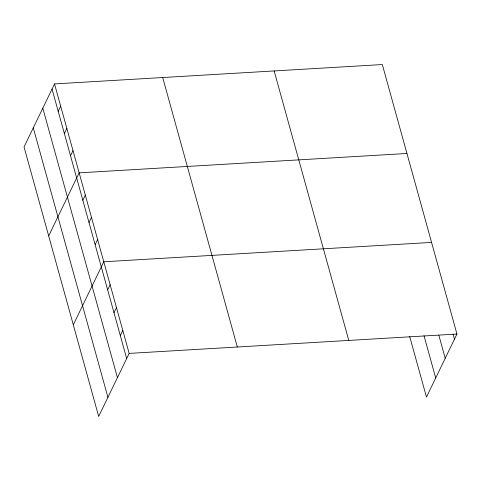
<?xml version="1.0" encoding="UTF-8"?>
<svg xmlns="http://www.w3.org/2000/svg" width="481" height="481" viewBox="0 0 481 481"><rect width="100%" height="100%" fill="white"/><g stroke="black" fill="none" stroke-linecap="round" stroke-linejoin="round"><path stroke-width="0.72" d="M54.527 83.922L24.05 146.97L98.683 416.45L129.161 353.403L54.527 83.922L382.317 64.55L456.95 334.03L426.473 397.078L409.62 336.237M58.201 111.291L60.684 106.151M64.358 133.526L66.841 128.385M70.515 155.76L72.998 150.619M48.677 235.9L79.161 172.847L406.944 153.475M82.828 200.222L85.317 195.082M88.985 222.456L91.474 217.316M95.148 244.685L97.631 239.55M73.31 324.825L103.788 261.778L431.577 242.406M107.648 289.827L110.131 284.686M113.991 312.734L116.474 307.593M120.334 335.636L122.817 330.495M129.161 353.403L456.95 334.03M453.078 334.163L454.467 339.171M438.882 335.377L445.226 358.279M424.014 335.738L435.708 377.97M274.146 70.941L348.779 340.422M162.698 77.525L237.331 347.011M52.044 89.063L126.677 358.543M42.803 108.171L117.442 377.651M33.285 127.856L107.924 397.342"/></g></svg>
